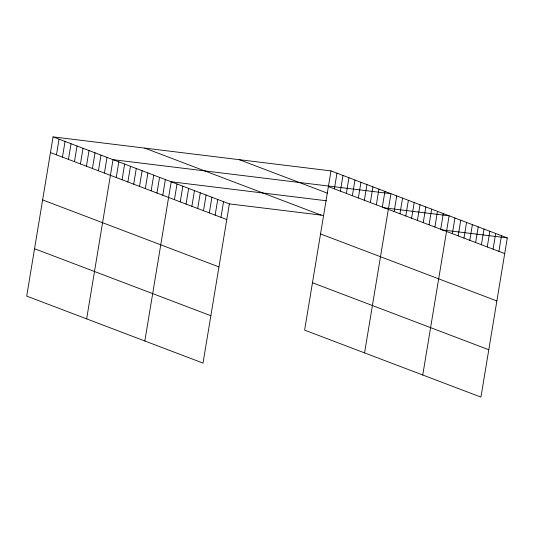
<?xml version="1.0" encoding="UTF-8"?>
<svg xmlns="http://www.w3.org/2000/svg" width="534" height="534" viewBox="0 0 534 534"><rect width="100%" height="100%" fill="white"/><g stroke="black" fill="none" stroke-linecap="round" stroke-linejoin="round"><path stroke-width="0.8" d="M53.06 136.884L26.7 296.096L203.02 363.1L229.38 203.888L53.06 136.884L330.98 170.9L507.3 237.904L480.94 397.116L304.62 330.112L330.98 170.9M56.457 154.84L59.054 139.16M62.451 157.116L65.048 141.443M68.445 159.392L71.042 143.719M74.44 161.668L77.036 145.996M80.44 163.951L83.03 148.272M86.435 166.228L89.024 150.555M92.429 168.504L95.025 152.831M98.423 170.787L101.019 155.107M104.417 173.063L107.014 157.39M86.648 318.878L113.008 159.666L390.928 193.682L364.568 352.894M116.232 177.548L118.828 161.875M122.052 179.764L124.642 164.085M127.866 181.974L130.463 166.301M133.687 184.183L136.283 168.51M139.507 186.393L142.097 170.72M145.321 188.609L147.918 172.929M151.142 190.818L153.739 175.145M156.963 193.028L159.559 177.355M162.783 195.237L165.373 179.564M144.834 340.986L171.194 181.774L326.434 200.777M174.418 199.663L177.014 183.99M180.238 201.872L182.828 186.199M186.052 204.081L188.649 188.409M191.873 206.298L194.469 190.618M197.693 208.507L200.29 192.834M203.514 210.716L206.104 195.043M209.328 212.926L211.925 197.253M215.149 215.142L217.745 199.462M220.969 217.351L223.559 201.678M334.377 188.856L336.974 173.183M340.372 191.132L342.968 175.459M346.366 193.408L348.962 177.735M352.36 195.691L354.956 180.011M358.354 197.967L360.951 182.294M364.355 200.243L366.945 184.57M370.349 202.526L372.939 186.847M376.343 204.802L378.94 189.129M382.337 207.079L384.934 191.406M394.152 211.571L396.742 195.891M399.966 213.78L402.563 198.107M405.787 215.99L408.383 200.317M411.607 218.199L414.204 202.526M417.428 220.415L420.018 204.736M423.242 222.625L425.838 206.952M429.062 224.834L431.659 209.161M434.883 227.043L437.473 211.371M440.697 229.26L443.293 213.58M422.754 375.001L449.114 215.796L383.606 207.773M452.338 233.678L454.935 218.006M458.159 235.888L460.749 220.215M463.973 238.104L466.569 222.424M469.793 240.313L472.39 224.64M475.614 242.523L478.204 226.85M481.428 244.732L484.024 229.059M487.248 246.948L489.845 231.269M493.069 249.158L495.665 233.485M498.889 251.367L501.479 235.694M229.38 203.888L323.477 215.402M441.792 229.887L507.3 237.904M328.383 186.58L504.703 253.577M239.265 159.679L327.582 193.235M144.767 148.112L321.094 215.115M320.54 233.945L496.86 300.949M50.463 152.557L226.783 219.561M312.463 282.746L488.784 349.75M42.62 199.923L218.947 266.927M34.543 248.731L210.863 315.727"/></g></svg>
